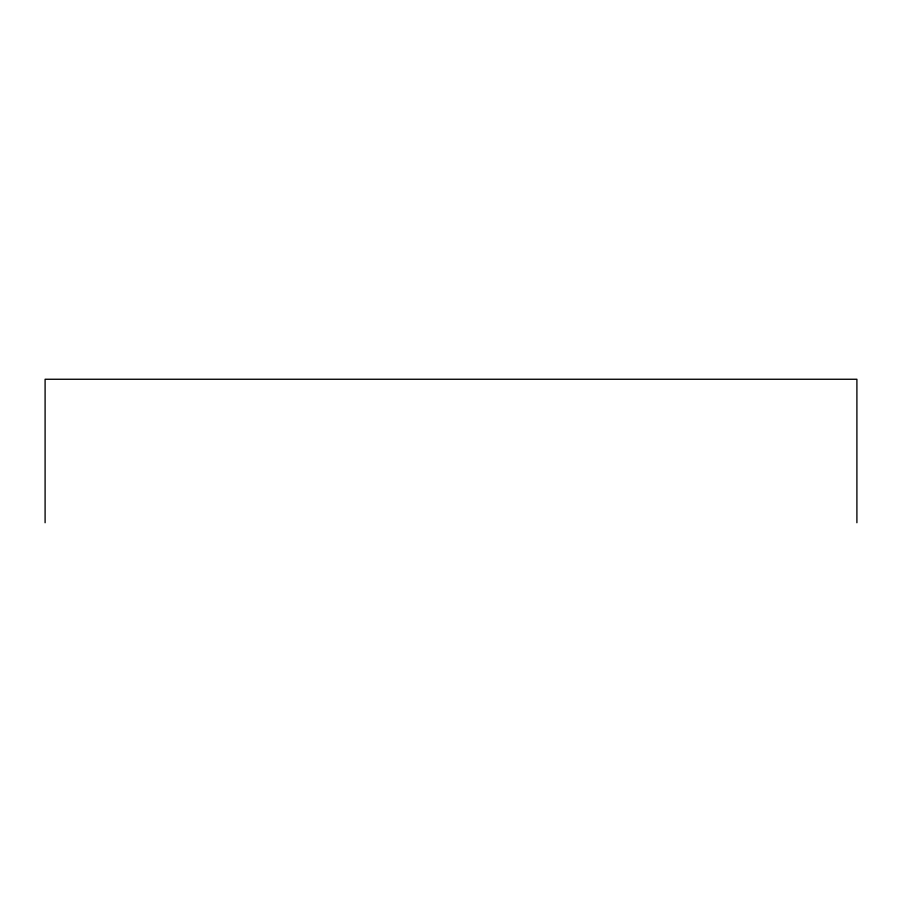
<?xml version="1.0" encoding="UTF-8"?>
<svg xmlns="http://www.w3.org/2000/svg" width="902" height="902" viewBox="0 0 902 902"><rect width="100%" height="100%" fill="white"/><g stroke="black" fill="none" stroke-linecap="round" stroke-linejoin="round"><path stroke-width="1.35" d="M856.9 522.743L856.9 379.257L45.1 379.257L45.1 522.743"/></g></svg>
